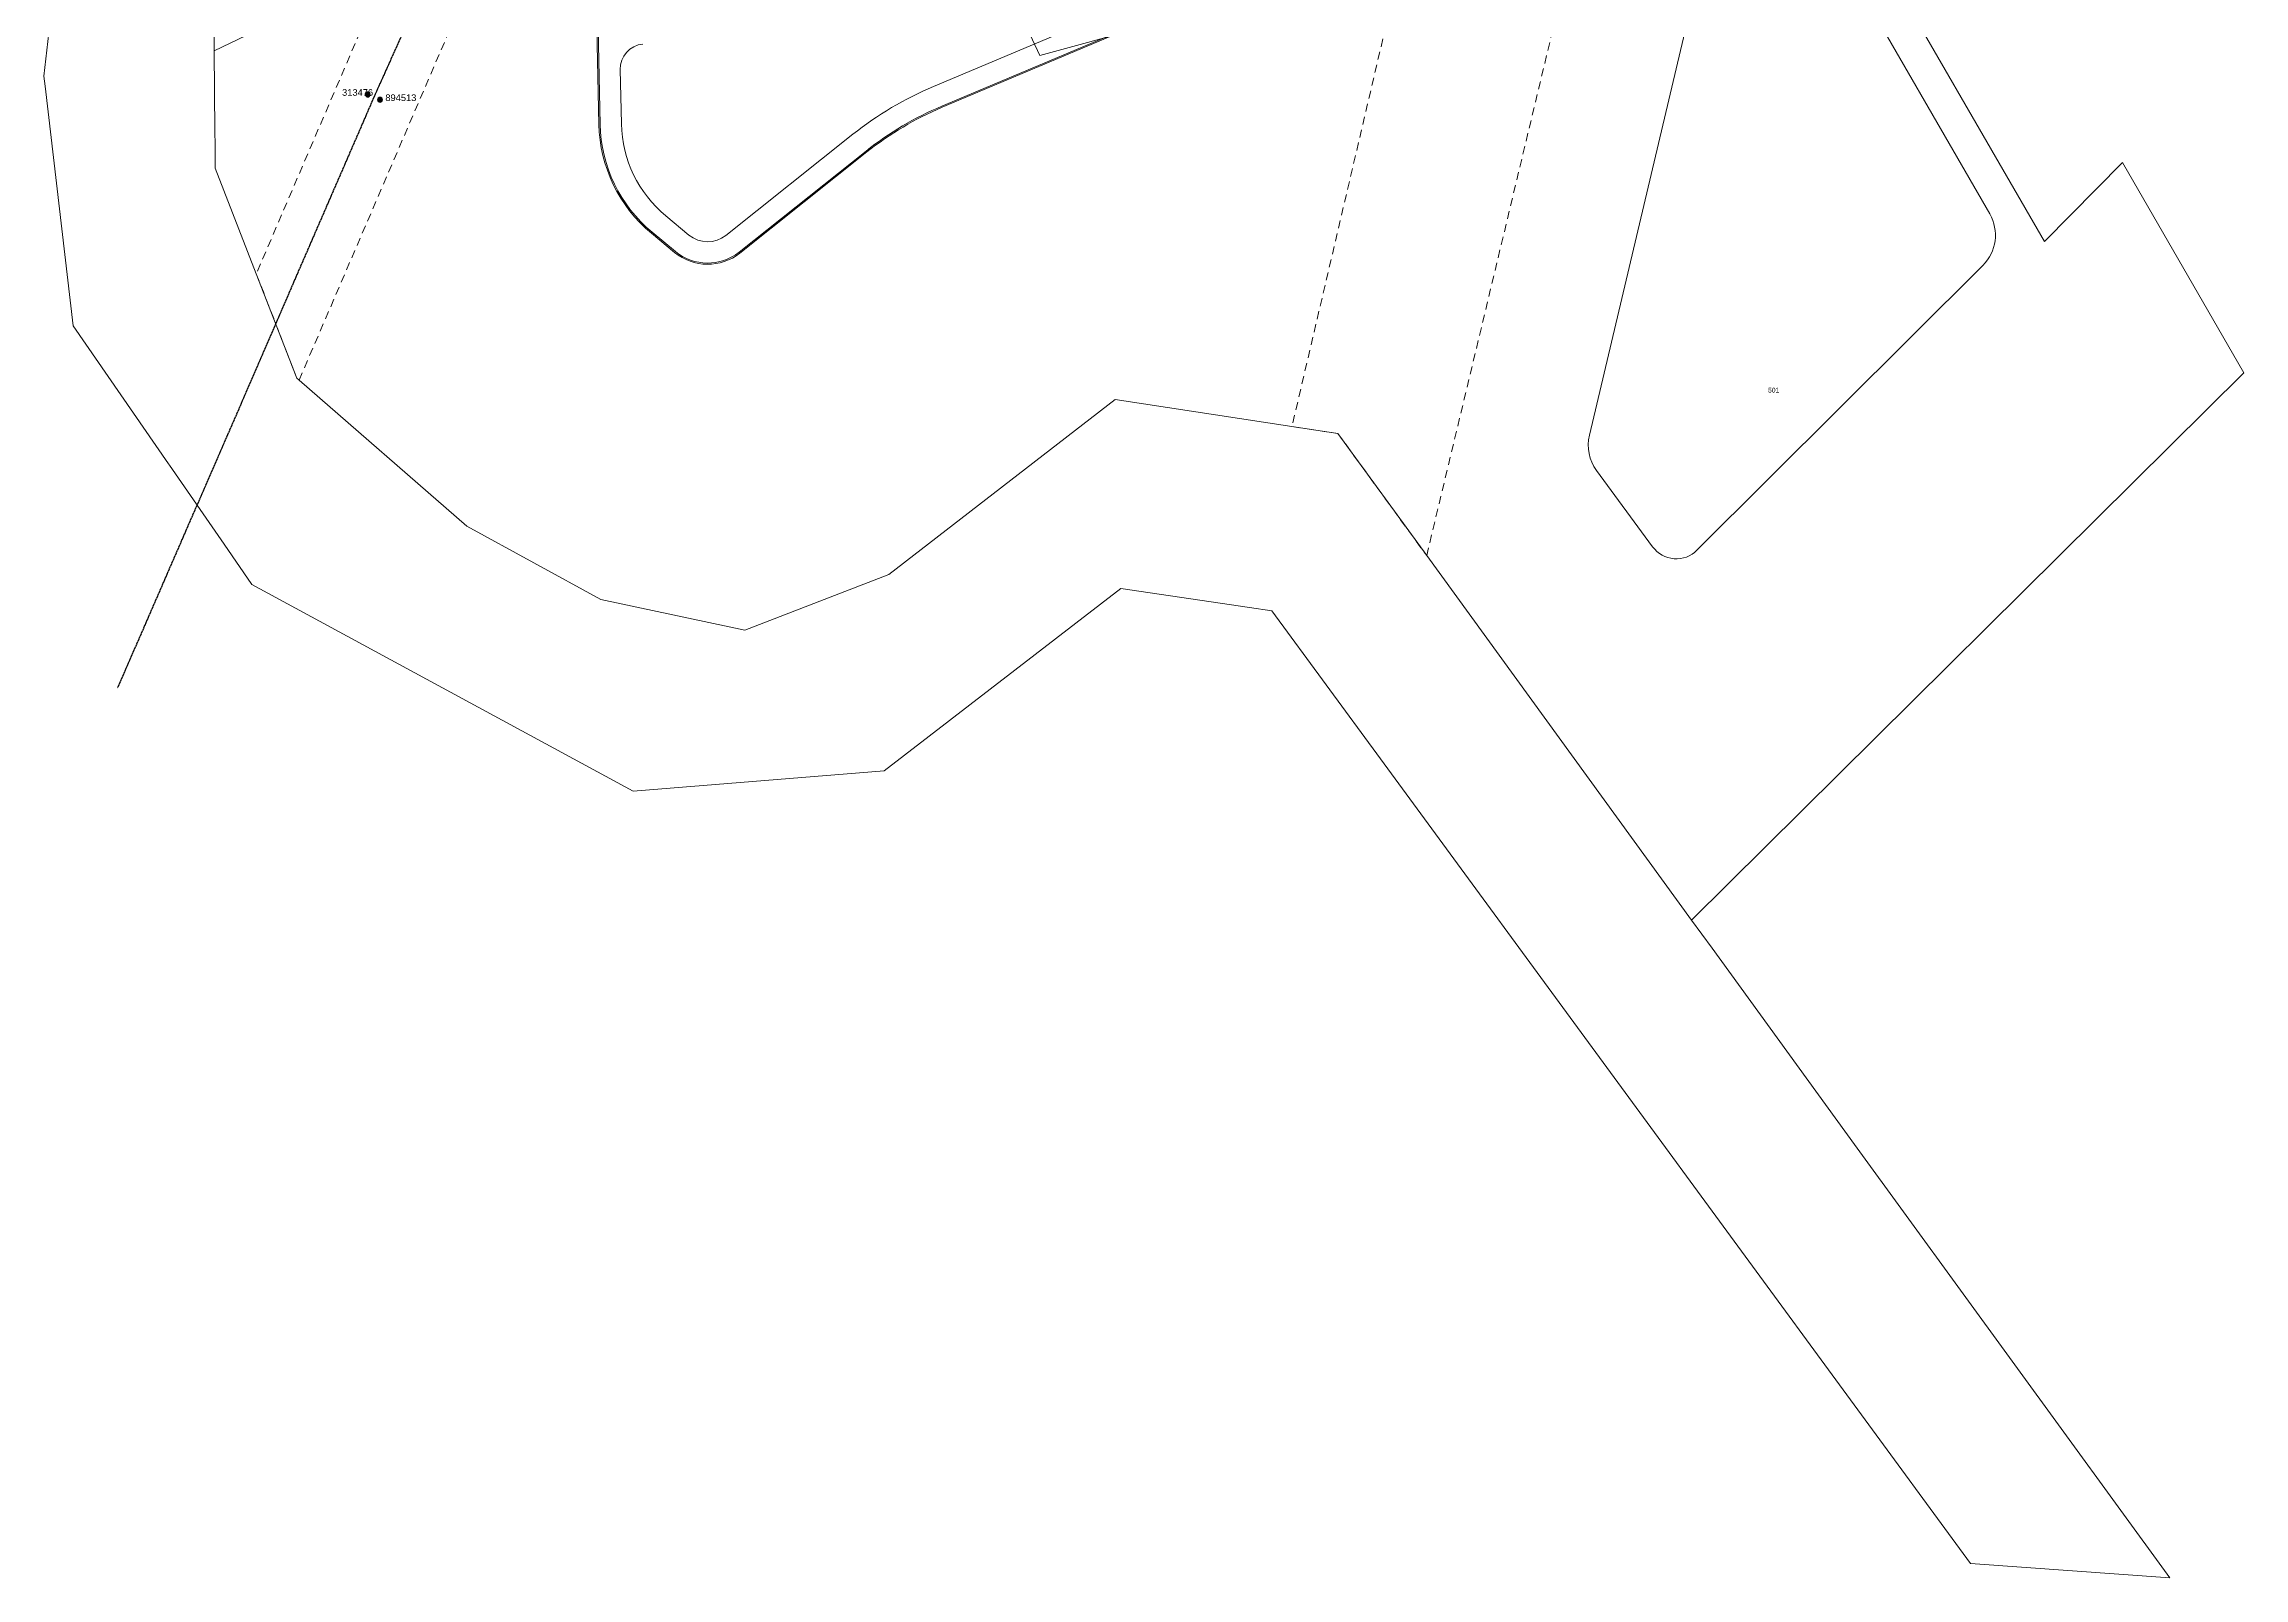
# Model space of a CAD drawing. Header units: metres. Extents: x 294745 to 296284, y 6233060 to 6235519.
# Drawn here: x 294959 to 295784, y 6233060 to 6233635 of the extents above; entities that cross this region are included whole.
import ezdxf
from ezdxf.enums import TextEntityAlignment as Align

# ---------------------------------------------------------------- set-up
doc = ezdxf.new("R2010")
doc.units = ezdxf.units.M
for name, pattern in [('Cable Exist OH', [1, 1, 0]), ('Dash', [5, 3, -2]), ('DASHED', [19.05, 12.7, -6.35])]:
    doc.linetypes.add(name, pattern=pattern)
doc.layers.get('0').update_dxf_attribs({"color": 6})
doc.layers.get('Defpoints').update_dxf_attribs({"color": 250})
for name, color, linetype, lineweight in [('Cadastre Easements_SP_EXT', 66, 'DASHED', 15), ('Cadastre Land Parcels_SP_EXT', 118, 'Continuous', 15), ('Cadastre Lot Numbers_SP_EXT', 118, 'Continuous', 15), ('Mains_TR_EXT', 211, 'Continuous', 25)]:
    doc.layers.add(name, color=color, linetype=linetype, lineweight=lineweight)
doc.layers.add('Kerb_SP_Existing', color=254, linetype='Continuous', lineweight=13, transparency=0.5)
doc.layers.add('SupportsOH_SP_TR_HV_LV_SL_EXT', color=7, linetype='Continuous')
doc.styles.add('POLE_LABEL', font='arial.ttf', dxfattribs={"height": 2})
doc.styles.get("Standard").update_dxf_attribs({"font": 'arial.ttf'})

# ---------------------------------------------------------------- blocks, each defined once
blk = doc.blocks.new('POLE_EXT')
blk.add_hatch(color=256).paths.add_polyline_path([(-0.9, 0, 1), (0.9, 0, 1)])
blk.add_lwpolyline([(-0.9, 0, 1), (0.9, 0, 1)], format="xyb", close=True)
at = {"layer": 'Defpoints', "linetype": 'DASHED'}
blk.add_line((0, 0.9), (0, -0.9), dxfattribs=at)
at = {"layer": 'Defpoints', "linetype": 'DASHED', "flags": 128}
blk.add_lwpolyline([(-0.9, 0), (0.9, 0)], dxfattribs=at)
at = {"flags": 8}
blk.add_attdef('pNumber', text='', height=1.8, dxfattribs=at).set_placement((2.5, 2.5), align=Align.MIDDLE_CENTER)
at = {"style": 'POLE_LABEL', "flags": 9}
for tag, p in [('STRUCTURE_PLANT_NUMBER', (1.35, 0.03)), ('STREET_CODE', (1.35, -0.2))]:
    blk.add_attdef(tag, text='', height=0.2, dxfattribs=at).set_placement(p, align=Align.MIDDLE_LEFT)
at = {"flags": 1}
blk.add_attdef('Z', (1.35, -7.33), '', height=0.2, dxfattribs=at)
at = {"flags": 9}
for tag, p in [('OWNED_BY', (1.35, -0.4)), ('SPECIAL_USE', (1.35, -0.8)), ('STATE', (1.35, -1)), ('cLV', (1.35, -1.4)), ('hDepth', (1.35, -1.6)), ('hDia', (1.35, -1.8)), ('cHV', (1.35, -2)), ('cLinedev', (1.35, -3.4)), ('pExisting', (1.35, -3.8)), ('pFooting', (1.35, -4.4)), ('pNew', (1.35, -4.6)), ('pRelocate', (1.35, -5)), ('pRemove', (1.35, -5.2)), ('pReplace', (1.35, -5.4)), ('pStay', (1.35, -5.6)), ('pType', (1.35, -5.8)), ('cspan', (1.35, -6)), ('STREETNAME', (1.35, -6.2)), ('SUBURB', (1.35, -6.4)), ('OPERATED_BY', (1.36, -7.01)), ('PARENT', (1.35, -0.6)), ('USAGE', (1.35, -1.2)), ('LBRACKET', (1.35, -2.2)), ('LExisting', (1.35, -2.4)), ('LANTNUMBER', (1.35, -2.6)), ('LOther', (1.35, -2.8)), ('LRemove', (1.35, -3)), ('LEGEND', (1.35, -3.2)), ('LOCATION', (1.35, -3.6)), ('PFNUMBER', (1.35, -4)), ('NEWPFNUMBER', (1.35, -4.2)), ('NOTES', (1.35, -6.6)), ('MAINTAINED_BY', (1.36, -6.81))]:
    blk.add_attdef(tag, text='', height=0.2, dxfattribs=at).set_placement(p, align=Align.MIDDLE_LEFT)

msp = doc.modelspace()

# ---------------------------------------------------------------- linework, layer by layer
at = {"layer": 'Cadastre Easements_SP_EXT', "linetype": 'Dash'}
for points in [[(295260.3174, 6233987.8473), (295260.3204, 6233987.8562), (295388.9272, 6234276.4674), (295518.0345, 6234444.0561), (295497.5694, 6234449.8291), (295486.6826, 6234452.901), (295355.1317, 6234275.8483), (295229.2309, 6233994.0083), (295229.227, 6233993.9992), (295038.3437, 6233549.2052), (295053.5562, 6233510.0481), (295054.4071, 6233509.3087), (295260.3174, 6233987.8473)], [(295592.4999, 6233922.1378), (295675.396, 6234282.294), (295702.2127, 6234396.692), (295714.5001, 6234452.6222), (295650.1212, 6234445.4262), (295611.0883, 6234280.5957), (295530.8938, 6233934.3178), (295530.8905, 6233934.3087), (295427.1085, 6233491.877), (295444.3645, 6233489.2485), (295477.6807, 6233443.4225), (295592.4999, 6233922.1378)]]:
    msp.add_lwpolyline(points, close=True, dxfattribs=at)
at = {"layer": 'Cadastre Land Parcels_SP_EXT', "linetype": 'Continuous'}
for points in [[(295275.0265, 6233754.0423), (295022.5777, 6233632.936), (295022.8314, 6233602.673), (295022.8739, 6233597.6559), (295022.9477, 6233588.8338), (295038.3436, 6233549.2052), (295053.5562, 6233510.0481), (295054.4071, 6233509.3086), (295117.3948, 6233454.5237), (295167.7175, 6233426.9772), (295221.6782, 6233415.4497), (295275.7899, 6233436.369), (295360.7932, 6233501.9754), (295427.1085, 6233491.8769), (295444.3646, 6233489.2485), (295477.6807, 6233443.4226), (295577.1295, 6233306.6326), (295784.4962, 6233511.9892), (295738.9016, 6233590.9473), (295709.5956, 6233561.2958), (295642.4256, 6233677.616)], [(295672.0612, 6233723.9431), (295332.4911, 6233631.1186), (295275.0265, 6233754.0423)], [(294963.0422, 6233662.5895), (294958.6429, 6233623.3572), (294959.0827, 6233619.582), (294969.5587, 6233529.6502), (295005.4129, 6233477.8135), (295005.7302, 6233477.3549), (295026.2189, 6233447.7356), (295036.6608, 6233432.6363), (295179.8666, 6233354.9874), (295273.9877, 6233362.6853), (295362.8555, 6233431.0542), (295411.126, 6233423.9639), (295419.5162, 6233422.7311), (295460.2895, 6233367.1479), (295550.8117, 6233243.7411), (295681.8047, 6233065.1526), (295756.6602, 6233059.6869), (295638.3265, 6233222.4544), (295584.7941, 6233296.0879), (295577.1295, 6233306.6326), (295477.6807, 6233443.4226), (295444.3646, 6233489.2485), (295427.1085, 6233491.8769), (295360.7932, 6233501.9754), (295275.7899, 6233436.369), (295221.6782, 6233415.4497), (295167.7175, 6233426.9772), (295117.3948, 6233454.5237), (295054.4071, 6233509.3086), (295053.5562, 6233510.0481), (295038.3436, 6233549.2052), (295022.9477, 6233588.8338), (295022.8739, 6233597.6559), (295022.8314, 6233602.673), (295022.5777, 6233632.936), (295022.506, 6233641.5084)]]:
    msp.add_lwpolyline(points, dxfattribs=at)
at = {"layer": 'Kerb_SP_Existing'}
for points in [[(295110.4571, 6233964.2297, -0.02672655), (295119.9282, 6233945.6094), (295154.6939, 6233867.1484, -0.09942145), (295162.2237, 6233833.3024), (295166.9481, 6233605.2593, 0.21801575), (295186.6659, 6233564.4432), (295195.3703, 6233557.2378, 0.35475469), (295219.8839, 6233557.0013), (295267.5565, 6233594.9382, -0.06848807), (295295.8275, 6233611.7084), (295368.3809, 6233642.267, 0.29034053), (295388.2065, 6233670.8143), (295389.1969, 6233694.4524, -0.04772156), (295394.2923, 6233731.3452), (295406.6622, 6233783.5605)], [(295110.8468, 6233964.4549, -0.02672655), (295120.3396, 6233945.7917), (295155.1054, 6233867.3307, -0.09942145), (295162.6736, 6233833.3117), (295167.398, 6233605.2686, 0.21801575), (295186.9528, 6233564.7898), (295195.6572, 6233557.5844, 0.35475469), (295219.6037, 6233557.3534), (295267.2763, 6233595.2904, -0.06848807), (295295.6528, 6233612.1231), (295368.2062, 6233642.6817, 0.29034053), (295387.7569, 6233670.8331), (295388.7473, 6233694.4713, -0.04772156), (295393.8544, 6233731.4489), (295406.2243, 6233783.6642)], [(295174.9726, 6233625.8849), (295175.3962, 6233605.4343, 0.21801575), (295192.0541, 6233570.9524), (295200.7585, 6233563.747, 0.35475469), (295214.6222, 6233563.6132), (295262.2949, 6233601.5502, -0.06848807), (295292.5475, 6233619.4959), (295365.1009, 6233650.0545, 0.29034053), (295379.764, 6233671.168), (295380.7543, 6233694.8061, -0.03269084), (295383.6063, 6233721.3003)]]:
    msp.add_lwpolyline(points, format="xyb", dxfattribs=at)
at = {"layer": 'Kerb_SP_Existing', "flags": 128}
msp.add_lwpolyline([(295689.0352, 6233571.6895), (295635.4227, 6233664.6995, -0.00505818), (295634.3904, 6233666.533, 0.34879293), (295623.5499, 6233671.0771), (295588.1027, 6233661.1038, 0.27243386), (295576.8671, 6233649.3902), (295538.772, 6233488.5855, 0.21986322), (295541.4416, 6233475.4314), (295562.5157, 6233446.7131, 0.45902877), (295579.1484, 6233445.4289), (295686.4668, 6233552.3654, 0.33975602), (295689.0352, 6233571.6895)], format="xyb", dxfattribs=at)
at = {"layer": 'Kerb_SP_Existing'}
msp.add_arc((295184.421, 6233626.0594), 9.45, 96.2723948, 181.1868219, dxfattribs=at)
at = {"layer": 'Mains_TR_EXT', "linetype": 'Cable Exist OH'}
msp.add_lwpolyline([(295151.755, 6233757.22), (295147.105, 6233758.989), (295082.4789, 6233615.5243), (295027.5446, 6233488.7565), (294986.2635, 6233393.8281)], dxfattribs=at)

# ---------------------------------------------------------------- block references
at = {"layer": 'SupportsOH_SP_TR_HV_LV_SL_EXT'}
ref = msp.add_blockref('POLE_EXT', (295080.1823, 6233616.512), dxfattribs=at)
ref.add_attrib('ASSET_NUM', '313476', dxfattribs={"layer": '0', "height": 2.5, "style": 'POLE_LABEL'}).set_placement((295082.1823, 6233617.262), align=Align.MIDDLE_RIGHT)
ref = msp.add_blockref('POLE_EXT', (295084.7755, 6233614.5364), dxfattribs=at)
ref.add_attrib('ASSET_NUM', '894513', dxfattribs={"layer": '0', "height": 2.5, "style": 'POLE_LABEL'}).set_placement((295086.7755, 6233615.2864), align=Align.MIDDLE_LEFT)

# ---------------------------------------------------------------- texts
at = {"layer": 'Cadastre Lot Numbers_SP_EXT'}
msp.add_text('501', height=1.8, dxfattribs=at).set_placement((295605.8382, 6233504.6314))

doc.saveas('drawing.dxf')
